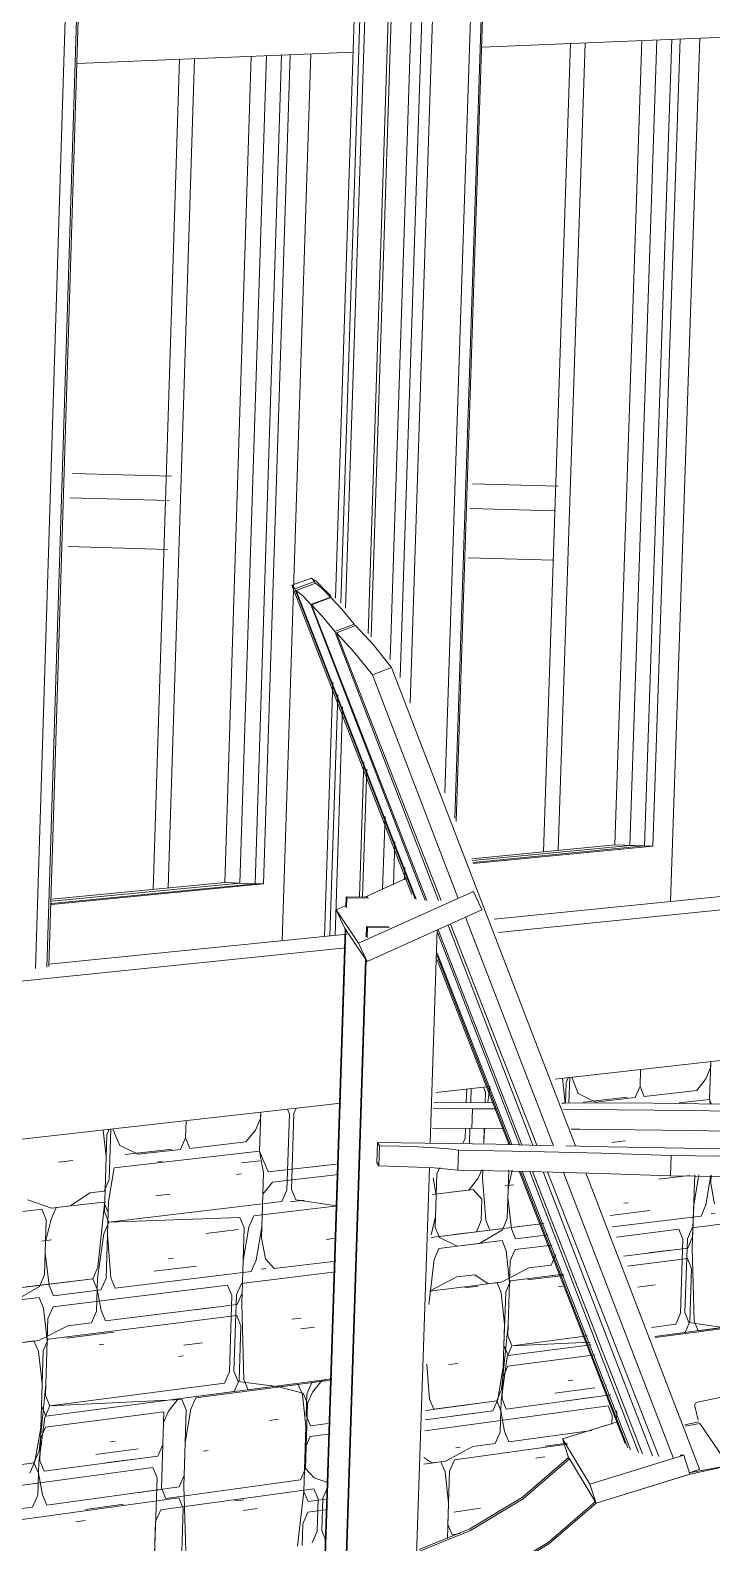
# Model space of a CAD drawing. Header units: inches. Extents: x 205 to 211, y -138 to -29.
# Drawn here: x 207.4514 to 207.4824, y -137.6454 to -137.5765 of the extents above; entities that cross this region are included whole.
import ezdxf

# ---------------------------------------------------------------- set-up
doc = ezdxf.new("R2010")
doc.units = ezdxf.units.IN
doc.header["$MEASUREMENT"] = 0
for name, color, linetype, lineweight in [('A-GLAZ', 151, 'Continuous', 13), ('A-PART', 2, 'Continuous', 9), ('A-WALL-PATT', 111, 'Continuous', 13), ('I-FURN', 30, 'Continuous', 9), ('L-SITE-WALL', 31, 'Continuous', 13), ('Q-CASE', 31, 'Continuous', 9)]:
    doc.layers.add(name, color=color, linetype=linetype, lineweight=lineweight)

# ---------------------------------------------------------------- blocks, each defined once
blk = doc.blocks.new('FP_56-Looking SouthWest')
at = {"layer": 'A-WALL-PATT', "lineweight": 9}
for p, q in [((-71.719043, -137.624246), (-71.718828, -137.623743)), ((-71.718818, -137.623464), (-71.718877, -137.625186)), ((-71.718818, -137.623464), (-71.718828, -137.623743)), ((-71.725237, -137.624186), (-71.725275, -137.625333)), ((-71.725151, -137.624176), (-71.725044, -137.624445)), ((-71.725044, -137.624445), (-71.724857, -137.624907)), ((-71.722012, -137.623823), (-71.722037, -137.624587)), ((-71.719043, -137.624246), (-71.719457, -137.624773)), ((-71.729949, -137.625311), (-71.729929, -137.624714)), ((-71.729723, -137.624691), (-71.729744, -137.625313)), ((-71.724065, -137.625301), (-71.724857, -137.624907)), ((-71.722254, -137.625093), (-71.724065, -137.625301)), ((-71.722037, -137.624587), (-71.722254, -137.625093)), ((-71.722037, -137.624587), (-71.721853, -137.625047)), ((-71.719457, -137.624773), (-71.721853, -137.625047)), ((-71.720261, -137.625345), (-71.718877, -137.625186)), ((-71.718877, -137.625186), (-71.718806, -137.625364)), ((-71.718877, -137.625186), (-71.718845, -137.625364)), ((-71.739306, -137.625769), (-71.739363, -137.627545)), ((-71.739306, -137.625769), (-71.739315, -137.626057)), ((-71.746138, -137.626538), (-71.74621, -137.628833)), ((-71.746047, -137.626528), (-71.745931, -137.626804)), ((-71.742705, -137.626151), (-71.74273, -137.626939)), ((-71.739543, -137.626577), (-71.739982, -137.627122)), ((-71.739543, -137.626577), (-71.739315, -137.626057)), ((-71.730003, -137.626955), (-71.729987, -137.626489)), ((-71.729783, -137.626492), (-71.729805, -137.627171)), ((-71.745931, -137.626804), (-71.745732, -137.62728)), ((-71.74273, -137.626939), (-71.742959, -137.627462)), ((-71.74273, -137.626939), (-71.742532, -137.627413)), ((-71.739982, -137.627122), (-71.742532, -137.627413)), ((-71.730094, -137.627167), (-71.730003, -137.626955)), ((-71.723324, -137.627145), (-71.722721, -137.627074)), ((-71.745979, -137.628307), (-71.739363, -137.627545)), ((-71.744887, -137.627683), (-71.745732, -137.62728)), ((-71.742959, -137.627462), (-71.744887, -137.627683)), ((-71.739363, -137.627545), (-71.738973, -137.628488)), ((-71.739363, -137.627545), (-71.739184, -137.628513)), ((-71.745979, -137.628307), (-71.746242, -137.629835)), ((-71.739184, -137.628513), (-71.739263, -137.630991)), ((-71.738973, -137.628488), (-71.735749, -137.628112)), ((-71.738778, -137.628959), (-71.735765, -137.628605)), ((-71.735749, -137.628112), (-71.737079, -137.628267)), ((-71.731286, -137.628568), (-71.731367, -137.631017)), ((-71.731286, -137.628568), (-71.731161, -137.628279)), ((-71.728084, -137.630617), (-71.728011, -137.628412)), ((-71.72786, -137.628415), (-71.728036, -137.629155)), ((-71.718811, -137.628635), (-71.71904, -137.629994)), ((-71.718796, -137.628635), (-71.718809, -137.629009)), ((-71.746442, -137.629359), (-71.74621, -137.628833)), ((-71.738778, -137.628959), (-71.739216, -137.629504)), ((-71.731462, -137.628759), (-71.731318, -137.629548)), ((-71.728036, -137.629155), (-71.728052, -137.629642)), ((-71.721183, -137.628816), (-71.719787, -137.628648)), ((-71.718809, -137.629009), (-71.718643, -137.629946)), ((-71.749912, -137.629764), (-71.748839, -137.63014)), ((-71.746457, -137.62986), (-71.748622, -137.630114)), ((-71.747971, -137.630038), (-71.74709, -137.629435)), ((-71.74709, -137.629435), (-71.746442, -137.629359)), ((-71.746457, -137.62986), (-71.746257, -137.630336)), ((-71.746242, -137.629835), (-71.746289, -137.631338)), ((-71.744092, -137.629583), (-71.74345, -137.629507)), ((-71.739216, -137.629504), (-71.739279, -137.631487)), ((-71.737967, -137.62985), (-71.737336, -137.629775)), ((-71.731318, -137.629548), (-71.731351, -137.630527)), ((-71.728052, -137.629642), (-71.727896, -137.631079)), ((-71.71904, -137.629994), (-71.719255, -137.630499)), ((-71.749274, -137.630191), (-71.750145, -137.630293)), ((-71.749274, -137.630191), (-71.749072, -137.630668)), ((-71.749151, -137.633183), (-71.749072, -137.630668)), ((-71.748855, -137.630643), (-71.749104, -137.631674)), ((-71.748855, -137.630643), (-71.748622, -137.630114)), ((-71.748839, -137.63014), (-71.747971, -137.630038)), ((-71.746352, -137.633341), (-71.746257, -137.630336)), ((-71.731351, -137.630527), (-71.731547, -137.631356)), ((-71.728304, -137.631129), (-71.728084, -137.630617)), ((-71.723294, -137.630997), (-71.719255, -137.630499)), ((-71.719669, -137.631029), (-71.711809, -137.630055)), ((-71.746289, -137.631338), (-71.746136, -137.633314)), ((-71.741807, -137.631297), (-71.740321, -137.631119)), ((-71.739263, -137.630991), (-71.739522, -137.632504)), ((-71.731367, -137.631017), (-71.731177, -137.631481)), ((-71.729344, -137.631743), (-71.728304, -137.631129)), ((-71.727896, -137.631079), (-71.727708, -137.631541)), ((-71.727708, -137.631541), (-71.726225, -137.631358)), ((-71.723116, -137.631457), (-71.720267, -137.631103)), ((-71.720267, -137.631103), (-71.720084, -137.63156)), ((-71.719669, -137.631029), (-71.719885, -137.631535)), ((-71.749104, -137.631674), (-71.749119, -137.632177)), ((-71.739279, -137.631487), (-71.7391, -137.632452)), ((-71.731415, -137.632486), (-71.731193, -137.631971)), ((-71.728321, -137.631617), (-71.731193, -137.631971)), ((-71.731177, -137.631481), (-71.73037, -137.631869)), ((-71.73037, -137.631869), (-71.729344, -137.631743)), ((-71.728321, -137.631617), (-71.728133, -137.632079)), ((-71.728133, -137.632079), (-71.727977, -137.633514)), ((-71.727945, -137.63254), (-71.727725, -137.632028)), ((-71.727725, -137.632028), (-71.726044, -137.63182)), ((-71.720084, -137.63156), (-71.720198, -137.634927)), ((-71.719885, -137.631535), (-71.719999, -137.634901)), ((-71.749119, -137.632177), (-71.748949, -137.633659)), ((-71.739522, -137.632504), (-71.73975, -137.633025)), ((-71.7391, -137.632452), (-71.738694, -137.632895)), ((-71.738694, -137.632895), (-71.735893, -137.63255)), ((-71.731415, -137.632486), (-71.731652, -137.634528)), ((-71.728058, -137.635948), (-71.727945, -137.63254)), ((-71.749384, -137.633712), (-71.749151, -137.633183)), ((-71.746583, -137.633868), (-71.746352, -137.633341)), ((-71.745937, -137.633788), (-71.746136, -137.633314)), ((-71.745937, -137.633788), (-71.73975, -137.633025)), ((-71.740189, -137.633574), (-71.735909, -137.633043)), ((-71.727162, -137.633411), (-71.725504, -137.633202)), ((-71.750489, -137.634349), (-71.749384, -137.633712)), ((-71.748949, -137.633659), (-71.748748, -137.634135)), ((-71.748763, -137.634637), (-71.740824, -137.633652)), ((-71.748748, -137.634135), (-71.746583, -137.633868)), ((-71.740824, -137.633652), (-71.740628, -137.634122)), ((-71.740628, -137.634122), (-71.740739, -137.637595)), ((-71.740416, -137.634096), (-71.740527, -137.637568)), ((-71.740189, -137.633574), (-71.740416, -137.634096)), ((-71.730023, -137.633773), (-71.729408, -137.633695)), ((-71.727977, -137.633514), (-71.728042, -137.635462)), ((-71.725757, -137.633717), (-71.725554, -137.633692)), ((-71.722147, -137.633739), (-71.721346, -137.633637)), ((-71.7494, -137.634215), (-71.752459, -137.634592)), ((-71.7494, -137.634215), (-71.749198, -137.634691)), ((-71.749198, -137.634691), (-71.749028, -137.636171)), ((-71.748996, -137.635166), (-71.748763, -137.634637)), ((-71.749106, -137.638682), (-71.748996, -137.635166)), ((-71.728042, -137.635462), (-71.728343, -137.638408)), ((-71.72152, -137.635579), (-71.720414, -137.635434)), ((-71.717257, -137.635499), (-71.721344, -137.636035)), ((-71.720198, -137.634927), (-71.720414, -137.635434)), ((-71.719999, -137.634901), (-71.719816, -137.635356)), ((-71.719816, -137.635356), (-71.718048, -137.635602)), ((-71.749028, -137.636171), (-71.74909, -137.63818)), ((-71.74816, -137.636061), (-71.746, -137.635789)), ((-71.72787, -137.636408), (-71.728058, -137.635948)), ((-71.72787, -137.636408), (-71.724426, -137.635958)), ((-71.746662, -137.636371), (-71.746447, -137.636344)), ((-71.743047, -137.636904), (-71.742833, -137.636876)), ((-71.742817, -137.636379), (-71.741965, -137.63627)), ((-71.72809, -137.636921), (-71.72787, -137.636408)), ((-71.724314, -137.636246), (-71.72787, -137.636408)), ((-71.740739, -137.637595), (-71.740967, -137.638119)), ((-71.740527, -137.637568), (-71.740332, -137.638036)), ((-71.731741, -137.637254), (-71.731624, -137.638846)), ((-71.730752, -137.637271), (-71.730341, -137.637217)), ((-71.72809, -137.636921), (-71.728359, -137.638895)), ((-71.74909, -137.63818), (-71.749402, -137.641221)), ((-71.748905, -137.639156), (-71.740967, -137.638119)), ((-71.737608, -137.638172), (-71.742258, -137.638782)), ((-71.740332, -137.638036), (-71.738448, -137.638282)), ((-71.738448, -137.638282), (-71.736351, -137.638006)), ((-71.737608, -137.638172), (-71.737414, -137.638637)), ((-71.737204, -137.63861), (-71.736979, -137.638089)), ((-71.736979, -137.638089), (-71.736069, -137.637969)), ((-71.725296, -137.638001), (-71.725094, -137.637974)), ((-71.748905, -137.639156), (-71.749106, -137.638682)), ((-71.742897, -137.638866), (-71.748905, -137.639156)), ((-71.742897, -137.638866), (-71.742699, -137.639335)), ((-71.742486, -137.639307), (-71.742258, -137.638782)), ((-71.737252, -137.640089), (-71.737414, -137.638637)), ((-71.737236, -137.639596), (-71.737204, -137.63861)), ((-71.728563, -137.638922), (-71.73181, -137.639358)), ((-71.731624, -137.638846), (-71.731434, -137.639308)), ((-71.731434, -137.639308), (-71.728563, -137.638922)), ((-71.728563, -137.638922), (-71.728343, -137.638408)), ((-71.728375, -137.639381), (-71.728563, -137.638922)), ((-71.728359, -137.638895), (-71.728375, -137.639381)), ((-71.725919, -137.638567), (-71.724101, -137.638323)), ((-71.749137, -137.639686), (-71.748905, -137.639156)), ((-71.742794, -137.642318), (-71.742699, -137.639335)), ((-71.742486, -137.639307), (-71.742747, -137.640827)), ((-71.737236, -137.639596), (-71.737043, -137.640061)), ((-71.730201, -137.639142), (-71.729586, -137.639059)), ((-71.728391, -137.639868), (-71.728375, -137.639381)), ((-71.728375, -137.639381), (-71.728203, -137.640326)), ((-71.749137, -137.639686), (-71.749417, -137.641723)), ((-71.738917, -137.63982), (-71.738496, -137.639764)), ((-71.737348, -137.643046), (-71.737252, -137.640089)), ((-71.737043, -137.640061), (-71.736133, -137.639939)), ((-71.728407, -137.640354), (-71.728628, -137.640869)), ((-71.728391, -137.639868), (-71.728407, -137.640354)), ((-71.728203, -137.640326), (-71.728016, -137.640785)), ((-71.728016, -137.640785), (-71.724241, -137.640267)), ((-71.746157, -137.640787), (-71.745942, -137.640759)), ((-71.742747, -137.640827), (-71.74281, -137.642815)), ((-71.737284, -137.641075), (-71.737059, -137.640554)), ((-71.736149, -137.640431), (-71.737059, -137.640554)), ((-71.72965, -137.641009), (-71.730897, -137.641666)), ((-71.730486, -137.641609), (-71.725346, -137.6409)), ((-71.728628, -137.640869), (-71.72965, -137.641009)), ((-71.749635, -137.641752), (-71.749402, -137.641221)), ((-71.749417, -137.641723), (-71.749433, -137.642225)), ((-71.74682, -137.641374), (-71.744884, -137.641114)), ((-71.741911, -137.641209), (-71.741699, -137.64118)), ((-71.737284, -137.641075), (-71.737348, -137.643046)), ((-71.730897, -137.641666), (-71.731891, -137.641803)), ((-71.731881, -137.641506), (-71.731515, -137.641751)), ((-71.731515, -137.641751), (-71.731103, -137.641694)), ((-71.731103, -137.641694), (-71.730913, -137.642154)), ((-71.730708, -137.642126), (-71.730486, -137.641609)), ((-71.749635, -137.641752), (-71.755778, -137.642577)), ((-71.752693, -137.642163), (-71.749635, -137.641752)), ((-71.749433, -137.642225), (-71.749635, -137.641752)), ((-71.749449, -137.642726), (-71.749433, -137.642225)), ((-71.749433, -137.642225), (-71.749247, -137.643199)), ((-71.742794, -137.642318), (-71.743023, -137.642844)), ((-71.730913, -137.642154), (-71.730756, -137.643589)), ((-71.730708, -137.642126), (-71.730788, -137.644565)), ((-71.749449, -137.642726), (-71.749464, -137.643228)), ((-71.749046, -137.64367), (-71.743023, -137.642844)), ((-71.744947, -137.643108), (-71.743877, -137.642961)), ((-71.74281, -137.642814), (-71.742708, -137.646261)), ((-71.737637, -137.64554), (-71.737348, -137.643046)), ((-71.737348, -137.643046), (-71.737154, -137.64351)), ((-71.751675, -137.644533), (-71.743039, -137.643341)), ((-71.749697, -137.64376), (-71.750786, -137.643909)), ((-71.749464, -137.643228), (-71.749697, -137.64376)), ((-71.749247, -137.643199), (-71.749046, -137.64367)), ((-71.743039, -137.643341), (-71.742842, -137.643808)), ((-71.742921, -137.646292), (-71.742842, -137.643808)), ((-71.740506, -137.643485), (-71.740084, -137.643426)), ((-71.737154, -137.64351), (-71.736244, -137.643383)), ((-71.730756, -137.643589), (-71.730809, -137.645193)), ((-71.740099, -137.643921), (-71.739466, -137.643832)), ((-71.737396, -137.644525), (-71.73717, -137.644003)), ((-71.73717, -137.644003), (-71.73626, -137.643875)), ((-71.737396, -137.644525), (-71.737428, -137.64551)), ((-71.730788, -137.644565), (-71.730599, -137.645023)), ((-71.730599, -137.645023), (-71.73025, -137.644973))]:
    blk.add_line(p, q, dxfattribs=at)
blk = doc.blocks.new('FP_83-Looking SouthWest')
at = {"layer": 'A-PART'}
for p, q in [((-71.725567, -137.624223), (-71.725447, -137.625333)), ((-71.725437, -137.625333), (-71.725407, -137.624432)), ((-71.725407, -137.624432), (-71.725305, -137.624194)), ((-71.729164, -137.624628), (-71.729076, -137.624846)), ((-71.729076, -137.624846), (-71.729092, -137.625327)), ((-71.728885, -137.624597), (-71.72897, -137.625326)), ((-71.72463, -137.625311), (-71.722615, -137.625081)), ((-71.738007, -137.625854), (-71.738119, -137.62932)), ((-71.738098, -137.625633), (-71.738007, -137.625854)), ((-71.737796, -137.62583), (-71.737908, -137.629295)), ((-71.737691, -137.625587), (-71.737796, -137.62583)), ((-71.746489, -137.626577), (-71.74635, -137.627795)), ((-71.746319, -137.626792), (-71.746211, -137.626546)), ((-71.72913, -137.626496), (-71.729153, -137.627179)), ((-71.729105, -137.626496), (-71.72914, -137.6268)), ((-71.746429, -137.6303), (-71.746319, -137.626792)), ((-71.72914, -137.6268), (-71.729153, -137.627179)), ((-71.74635, -137.627795), (-71.746414, -137.629799)), ((-71.745489, -137.627696), (-71.743343, -137.627451)), ((-71.748515, -137.628042), (-71.747864, -137.627968)), ((-71.744001, -137.628024), (-71.743787, -137.627999)), ((-71.74041, -137.6286), (-71.740198, -137.628576)), ((-71.740182, -137.628079), (-71.739336, -137.627981)), ((-71.729243, -137.628391), (-71.72941, -137.628778)), ((-71.729193, -137.628392), (-71.729205, -137.628754)), ((-71.719645, -137.631452), (-71.719549, -137.628625)), ((-71.719363, -137.628627), (-71.719596, -137.630009)), ((-71.738119, -137.62932), (-71.738345, -137.62984)), ((-71.737908, -137.629295), (-71.737714, -137.629765)), ((-71.731487, -137.629513), (-71.729631, -137.629291)), ((-71.730658, -137.629414), (-71.729836, -137.629316)), ((-71.729836, -137.629316), (-71.72941, -137.628778)), ((-71.729631, -137.629291), (-71.729237, -137.629731)), ((-71.729205, -137.628754), (-71.729065, -137.630682)), ((-71.728198, -137.62912), (-71.72779, -137.629071)), ((-71.746414, -137.629799), (-71.746724, -137.632831)), ((-71.746229, -137.630776), (-71.738345, -137.62984)), ((-71.737714, -137.629765), (-71.735843, -137.630034)), ((-71.729237, -137.629731), (-71.72927, -137.630707)), ((-71.722778, -137.629917), (-71.722577, -137.629893)), ((-71.719596, -137.630009), (-71.719661, -137.631933)), ((-71.746229, -137.630776), (-71.746429, -137.6303)), ((-71.740262, -137.630562), (-71.746229, -137.630776)), ((-71.740262, -137.630562), (-71.740066, -137.631033)), ((-71.739854, -137.631007), (-71.739627, -137.630486)), ((-71.735811, -137.63003), (-71.739627, -137.630486)), ((-71.72927, -137.630707), (-71.729491, -137.63122)), ((-71.729065, -137.630682), (-71.728876, -137.631145)), ((-71.723397, -137.630474), (-71.721591, -137.630253)), ((-71.718818, -137.630392), (-71.718619, -137.630368)), ((-71.746461, -137.631302), (-71.74674, -137.633332)), ((-71.746461, -137.631302), (-71.746229, -137.630776)), ((-71.740162, -137.634009), (-71.740066, -137.631033)), ((-71.739854, -137.631007), (-71.740114, -137.632521)), ((-71.726425, -137.630845), (-71.731551, -137.631473)), ((-71.729491, -137.63122), (-71.730929, -137.631396)), ((-71.730517, -137.631346), (-71.729901, -137.631271)), ((-71.728876, -137.631145), (-71.726425, -137.630845)), ((-71.727651, -137.630995), (-71.72704, -137.63092)), ((-71.749277, -137.631639), (-71.748842, -137.631587)), ((-71.73631, -137.631564), (-71.735891, -137.631513)), ((-71.72278, -137.632324), (-71.71986, -137.631958)), ((-71.721656, -137.632183), (-71.720657, -137.632058)), ((-71.719645, -137.631452), (-71.71986, -137.631958)), ((-71.719661, -137.631933), (-71.719577, -137.635271)), ((-71.744159, -137.633016), (-71.742237, -137.632781)), ((-71.743502, -137.632439), (-71.743288, -137.632413)), ((-71.740114, -137.632521), (-71.740177, -137.634505)), ((-71.726089, -137.632739), (-71.727105, -137.632866)), ((-71.725878, -137.632246), (-71.726089, -137.632739)), ((-71.722603, -137.632782), (-71.719877, -137.632439)), ((-71.719877, -137.632439), (-71.719694, -137.632894)), ((-71.746956, -137.633359), (-71.753058, -137.634106)), ((-71.749993, -137.633731), (-71.746956, -137.633359)), ((-71.746956, -137.633359), (-71.746724, -137.632831)), ((-71.746755, -137.633833), (-71.746956, -137.633359)), ((-71.74674, -137.633332), (-71.746755, -137.633833)), ((-71.739284, -137.632913), (-71.739073, -137.632887)), ((-71.731627, -137.633921), (-71.730376, -137.633276)), ((-71.730376, -137.633276), (-71.729555, -137.633173)), ((-71.729555, -137.633173), (-71.728957, -137.633584)), ((-71.727105, -137.632866), (-71.728344, -137.633506)), ((-71.728156, -137.633968), (-71.727936, -137.633455)), ((-71.727936, -137.633455), (-71.725524, -137.633151)), ((-71.719776, -137.635298), (-71.719694, -137.632894)), ((-71.748688, -137.633571), (-71.748037, -137.633491)), ((-71.746771, -137.634334), (-71.746755, -137.633833)), ((-71.746755, -137.633833), (-71.746571, -137.634808)), ((-71.740162, -137.634009), (-71.740389, -137.634532)), ((-71.731632, -137.633921), (-71.730392, -137.633765)), ((-71.728344, -137.633506), (-71.730392, -137.633765)), ((-71.728957, -137.633584), (-71.728548, -137.633532)), ((-71.728548, -137.633532), (-71.72836, -137.633994)), ((-71.72836, -137.633994), (-71.728204, -137.635428)), ((-71.728156, -137.633968), (-71.728237, -137.636402)), ((-71.746787, -137.634835), (-71.747019, -137.635363)), ((-71.746771, -137.634334), (-71.746787, -137.634835)), ((-71.746571, -137.634808), (-71.746371, -137.635282)), ((-71.746371, -137.635282), (-71.740389, -137.634532)), ((-71.7423, -137.634771), (-71.741237, -137.634638)), ((-71.740177, -137.634505), (-71.740077, -137.637948)), ((-71.7481, -137.635498), (-71.749418, -137.636164)), ((-71.748984, -137.63611), (-71.740405, -137.635028)), ((-71.747019, -137.635363), (-71.7481, -137.635498)), ((-71.740405, -137.635028), (-71.740209, -137.635497)), ((-71.740289, -137.637975), (-71.740209, -137.635497)), ((-71.737889, -137.635202), (-71.737469, -137.635149)), ((-71.728204, -137.635428), (-71.728269, -137.637375)), ((-71.719776, -137.635298), (-71.719991, -137.635804)), ((-71.719577, -137.635272), (-71.719395, -137.635726)), ((-71.719395, -137.635726), (-71.715054, -137.635156)), ((-71.749418, -137.636164), (-71.7516, -137.63644)), ((-71.750071, -137.636247), (-71.749636, -137.636192)), ((-71.749636, -137.636192), (-71.749434, -137.636667)), ((-71.749216, -137.636639), (-71.748984, -137.63611)), ((-71.737485, -137.635643), (-71.736856, -137.635563)), ((-71.721363, -137.635984), (-71.718205, -137.63557)), ((-71.721363, -137.635984), (-71.719991, -137.635804)), ((-71.749434, -137.636667), (-71.749264, -137.638146)), ((-71.749216, -137.636639), (-71.749295, -137.639151)), ((-71.728237, -137.636402), (-71.728049, -137.636862)), ((-71.728065, -137.637348), (-71.724088, -137.636823)), ((-71.728049, -137.636862), (-71.724267, -137.636365)), ((-71.728269, -137.637375), (-71.728521, -137.638862)), ((-71.728285, -137.637862), (-71.728065, -137.637348)), ((-71.749264, -137.638146), (-71.749326, -137.640155)), ((-71.743067, -137.638833), (-71.738616, -137.638249)), ((-71.740289, -137.637975), (-71.740516, -137.638498)), ((-71.740077, -137.637948), (-71.739882, -137.638415)), ((-71.739882, -137.638415), (-71.736067, -137.637914)), ((-71.738616, -137.638249), (-71.737371, -137.638577)), ((-71.736952, -137.638522), (-71.736517, -137.637974)), ((-71.736517, -137.637974), (-71.736067, -137.637914)), ((-71.728301, -137.638349), (-71.728285, -137.637862)), ((-71.749093, -137.639624), (-71.740516, -137.638498)), ((-71.743509, -137.639387), (-71.743067, -137.638833)), ((-71.737371, -137.638577), (-71.737178, -137.639042)), ((-71.736952, -137.638522), (-71.737178, -137.639042)), ((-71.728742, -137.639377), (-71.728521, -137.638862)), ((-71.728301, -137.638349), (-71.728317, -137.638835)), ((-71.728317, -137.638835), (-71.72813, -137.639294)), ((-71.72813, -137.639294), (-71.723373, -137.638652)), ((-71.725489, -137.638938), (-71.724278, -137.638774)), ((-71.749295, -137.639151), (-71.749093, -137.639624)), ((-71.749109, -137.640126), (-71.743723, -137.639415)), ((-71.743723, -137.639415), (-71.743755, -137.640411)), ((-71.743739, -137.639913), (-71.743509, -137.639387)), ((-71.737178, -137.639042), (-71.737273, -137.642)), ((-71.737273, -137.642), (-71.737194, -137.639535)), ((-71.737178, -137.639042), (-71.737194, -137.639535)), ((-71.723489, -137.639149), (-71.731837, -137.640281)), ((-71.731825, -137.639793), (-71.728742, -137.639377)), ((-71.730586, -137.639625), (-71.72956, -137.639487)), ((-71.723489, -137.639149), (-71.723304, -137.639604)), ((-71.723304, -137.639604), (-71.723317, -137.639982)), ((-71.723096, -137.63936), (-71.723115, -137.63992)), ((-71.749326, -137.640155), (-71.749591, -137.64169)), ((-71.749342, -137.640657), (-71.749109, -137.640126)), ((-71.743755, -137.640411), (-71.743739, -137.639913)), ((-71.749358, -137.641159), (-71.749342, -137.640657)), ((-71.74377, -137.640909), (-71.744, -137.641436)), ((-71.743755, -137.640411), (-71.743834, -137.6429)), ((-71.74377, -137.640909), (-71.743755, -137.640411)), ((-71.730429, -137.641061), (-71.730223, -137.641033)), ((-71.726364, -137.640987), (-71.725363, -137.640849)), ((-71.749824, -137.642222), (-71.749591, -137.64169)), ((-71.749358, -137.641159), (-71.749373, -137.641661)), ((-71.749373, -137.641661), (-71.749172, -137.642134)), ((-71.749172, -137.642134), (-71.744, -137.641436)), ((-71.746361, -137.641754), (-71.745071, -137.64158)), ((-71.726786, -137.641528), (-71.72638, -137.641471)), ((-71.74423, -137.641963), (-71.753118, -137.643169)), ((-71.74423, -137.641963), (-71.744032, -137.642431)), ((-71.744032, -137.642431), (-71.744189, -137.647407)), ((-71.737499, -137.642522), (-71.737273, -137.642)), ((-71.737273, -137.642), (-71.73687, -137.642435)), ((-71.743865, -137.643895), (-71.736886, -137.642928)), ((-71.743834, -137.6429), (-71.743636, -137.643368)), ((-71.743636, -137.643368), (-71.737499, -137.642522)), ((-71.736886, -137.642928), (-71.736693, -137.643391)), ((-71.73687, -137.642435), (-71.736221, -137.642655)), ((-71.736484, -137.643362), (-71.736259, -137.642841)), ((-71.747286, -137.643871), (-71.745563, -137.643634)), ((-71.736693, -137.643391), (-71.736741, -137.644868)), ((-71.736484, -137.643362), (-71.736532, -137.644838)), ((-71.747734, -137.644431), (-71.747302, -137.644371)), ((-71.744095, -137.644422), (-71.744142, -137.645915)), ((-71.743865, -137.643895), (-71.744095, -137.644422)), ((-71.730525, -137.643988), (-71.729296, -137.643814)), ((-71.736966, -137.645389), (-71.736741, -137.644868)), ((-71.736532, -137.644838), (-71.736339, -137.6453))]:
    blk.add_line(p, q, dxfattribs=at)

msp = doc.modelspace()

# ---------------------------------------------------------------- linework, layer by layer
at = {"layer": 'A-GLAZ', "lineweight": 9}
for p, q in [((207.453979, -137.543107), (207.45161, -137.61921)), ((207.452126, -137.619158), (207.454498, -137.543103)), ((207.470268, -137.542983), (207.468212, -137.605955)), ((207.468665, -137.607126), (207.470763, -137.542979)), ((207.472488, -137.542966), (207.470245, -137.611209)), ((207.470695, -137.612371), (207.472979, -137.542962)), ((207.47798, -137.613583), (207.479212, -137.576912)), ((207.479896, -137.576886), (207.47866, -137.613607)), ((207.480581, -137.57686), (207.47934, -137.613631)), ((207.47934, -137.613631), (207.480581, -137.57686)), ((207.47934, -137.613631), (207.480581, -137.57686)), ((207.480957, -137.576845), (207.479715, -137.613644)), ((207.480524, -137.616159), (207.481856, -137.576809)), ((207.462117, -137.577609), (207.46091, -137.615325)), ((207.462813, -137.577583), (207.461602, -137.61535)), ((207.461602, -137.61535), (207.462813, -137.577583)), ((207.461602, -137.61535), (207.462813, -137.577583)), ((207.463196, -137.577568), (207.461983, -137.615364)), ((207.462843, -137.617945), (207.464144, -137.577529)), ((207.474729, -137.613893), (207.475957, -137.577037)), ((207.475408, -137.613828), (207.476635, -137.577038)), ((207.476635, -137.577038), (207.475408, -137.613828)), ((207.456961, -137.61561), (207.458158, -137.577758)), ((207.457651, -137.615544), (207.458849, -137.577732)), ((207.458849, -137.577732), (207.457651, -137.615544)), ((207.460219, -137.6153), (207.461422, -137.577636)), ((207.467967, -137.613441), (207.467903, -137.615397)), ((207.471465, -137.614213), (207.47798, -137.613583)), ((207.47866, -137.613607), (207.471492, -137.614301)), ((207.47934, -137.613631), (207.47152, -137.614389)), ((207.47152, -137.614389), (207.47934, -137.613631)), ((207.47152, -137.614389), (207.47934, -137.613631)), ((207.479715, -137.613644), (207.471535, -137.614437)), ((207.47798, -137.613583), (207.47934, -137.613631)), ((207.47866, -137.613607), (207.47934, -137.613631)), ((207.47934, -137.613631), (207.479715, -137.613644)), ((207.468402, -137.615174), (207.46842, -137.6146)), ((207.461983, -137.615364), (207.452328, -137.616301)), ((207.461602, -137.61535), (207.452333, -137.616249)), ((207.452333, -137.616249), (207.461602, -137.61535)), ((207.452333, -137.616249), (207.461602, -137.61535)), ((207.46091, -137.615325), (207.452342, -137.616154)), ((207.45235, -137.61606), (207.460219, -137.6153)), ((207.460219, -137.6153), (207.461602, -137.61535)), ((207.46091, -137.615325), (207.461602, -137.61535)), ((207.461602, -137.61535), (207.461983, -137.615364))]:
    msp.add_line(p, q, dxfattribs=at)
at = {"layer": 'A-GLAZ'}
for p, q in [((207.452206, -137.61912), (207.454577, -137.543102)), ((207.465267, -137.602318), (207.467188, -137.542998)), ((207.465503, -137.60256), (207.467432, -137.542997)), ((207.465727, -137.602792), (207.467665, -137.542996)), ((207.466751, -137.603957), (207.468733, -137.542991)), ((207.466882, -137.604097), (207.468869, -137.54299)), ((207.467753, -137.605125), (207.46978, -137.542986)), ((207.470756, -137.612523), (207.473046, -137.542961)), ((207.471935, -137.577217), (207.483743, -137.576737)), ((207.453506, -137.577967), (207.466072, -137.577456)), ((207.464768, -137.617752), (207.465143, -137.606163)), ((207.465012, -137.617728), (207.465367, -137.606743)), ((207.465244, -137.617704), (207.465581, -137.60729)), ((207.466361, -137.615933), (207.46656, -137.609816)), ((207.466497, -137.615934), (207.466685, -137.610135)), ((207.467411, -137.615618), (207.467519, -137.61229))]:
    msp.add_line(p, q, dxfattribs=at)
at = {"layer": 'I-FURN'}
for p, q in [((207.46328, -137.601751), (207.464165, -137.601418)), ((207.463418, -137.601913), (207.46328, -137.601751)), ((207.46328, -137.601751), (207.468747, -137.61585)), ((207.463418, -137.601913), (207.464306, -137.601578)), ((207.463466, -137.601989), (207.464348, -137.601652)), ((207.464165, -137.601418), (207.464306, -137.601578)), ((207.464306, -137.601578), (207.46433, -137.601642)), ((207.468885, -137.616034), (207.463418, -137.601913)), ((207.463466, -137.601989), (207.468938, -137.616052)), ((207.46503, -137.602284), (207.464145, -137.602622)), ((207.464165, -137.602639), (207.465045, -137.602301)), ((207.46935, -137.616114), (207.464145, -137.602622)), ((207.464165, -137.602639), (207.469418, -137.616119)), ((207.466119, -137.603521), (207.465236, -137.60386)), ((207.465311, -137.60392), (207.466182, -137.603582)), ((207.466119, -137.603521), (207.466148, -137.603596)), ((207.469959, -137.616124), (207.465236, -137.60386)), ((207.465311, -137.60392), (207.470076, -137.616112)), ((207.467818, -137.60549), (207.466944, -137.605828)), ((207.470856, -137.616019), (207.466944, -137.605828)), ((207.467818, -137.60549), (207.476192, -137.627304)), ((207.468502, -137.615103), (207.466602, -137.615958)), ((207.465738, -137.616409), (207.465753, -137.615948)), ((207.465753, -137.615948), (207.465785, -137.615995)), ((207.466735, -137.61596), (207.465753, -137.615948)), ((207.465785, -137.615995), (207.46577, -137.616457)), ((207.465785, -137.615995), (207.466769, -137.616007)), ((207.466308, -137.618063), (207.471541, -137.615711)), ((207.471541, -137.615711), (207.471451, -137.615732)), ((207.471541, -137.615711), (207.471933, -137.616543)), ((207.465705, -137.616361), (207.46529, -137.616548)), ((207.46529, -137.616548), (207.466308, -137.618063)), ((207.465673, -137.61736), (207.46529, -137.616548)), ((207.471933, -137.616543), (207.4667, -137.618894)), ((207.475187, -137.6273), (207.471186, -137.616879)), ((207.464628, -137.650591), (207.465705, -137.617409)), ((207.465738, -137.617457), (207.46466, -137.650663)), ((207.4667, -137.618894), (207.465673, -137.61736)), ((207.466665, -137.617772), (207.466681, -137.617302)), ((207.467684, -137.617314), (207.466681, -137.617302)), ((207.466681, -137.617302), (207.466715, -137.617351)), ((207.466715, -137.617351), (207.466699, -137.617822)), ((207.466715, -137.617351), (207.467719, -137.617364)), ((207.469575, -137.627181), (207.469895, -137.61746)), ((207.473644, -137.627246), (207.469916, -137.617582)), ((207.469935, -137.617447), (207.473755, -137.627249)), ((207.474249, -137.627263), (207.470389, -137.61724)), ((207.470498, -137.617191), (207.474437, -137.627268)), ((207.4667, -137.618894), (207.466308, -137.618063)), ((207.465601, -137.650488), (207.466632, -137.618793)), ((207.466667, -137.618816), (207.465637, -137.650464)), ((207.47322, -137.627233), (207.469895, -137.618643)), ((207.469897, -137.618518), (207.473289, -137.627235)), ((207.469901, -137.618827), (207.473158, -137.627229)), ((207.469717, -137.625589), (207.471499, -137.625615)), ((207.472487, -137.625342), (207.469745, -137.625312)), ((207.471499, -137.625615), (207.47147, -137.626513)), ((207.471499, -137.625615), (207.47257, -137.625617)), ((207.498682, -137.62563), (207.478699, -137.625343)), ((207.47147, -137.626513), (207.469688, -137.626487)), ((207.472918, -137.626517), (207.47147, -137.626513)), ((207.467146, -137.628062), (207.467176, -137.627145)), ((207.472585, -137.627225), (207.467176, -137.627145)), ((207.467176, -137.627145), (207.467268, -137.627297)), ((207.475131, -137.627291), (207.472585, -137.627225)), ((207.467268, -137.627297), (207.467238, -137.628215)), ((207.470835, -137.628411), (207.470865, -137.627491)), ((207.480517, -137.628662), (207.480549, -137.627738)), ((207.480549, -137.627738), (207.50118, -137.628044)), ((207.467238, -137.628215), (207.467146, -137.628062)), ((207.468888, -137.648101), (207.469539, -137.628294)), ((207.473632, -137.62845), (207.478447, -137.640869)), ((207.478577, -137.641069), (207.473693, -137.628453)), ((207.473764, -137.628455), (207.478702, -137.641148)), ((207.479057, -137.641279), (207.474114, -137.628464)), ((207.47423, -137.628467), (207.479244, -137.641333)), ((207.479705, -137.641432), (207.474718, -137.628482)), ((207.474913, -137.628487), (207.479985, -137.641463)), ((207.480655, -137.641543), (207.475651, -137.628509)), ((207.476665, -137.628534), (207.481845, -137.64203)), ((207.501147, -137.628971), (207.480517, -137.628662)), ((207.481785, -137.639809), (207.481625, -137.639164)), ((207.478107, -137.639875), (207.475597, -137.640652)), ((207.481167, -137.640008), (207.481805, -137.639883)), ((207.481849, -137.639948), (207.48119, -137.640077)), ((207.483122, -137.641818), (207.481848, -137.639948)), ((207.475597, -137.640652), (207.476851, -137.642718)), ((207.475873, -137.641505), (207.475597, -137.640652)), ((207.475912, -137.64157), (207.475873, -137.641505)), ((207.477133, -137.643589), (207.475913, -137.64157)), ((207.476851, -137.642718), (207.481121, -137.641399)), ((207.481121, -137.641399), (207.480954, -137.641398)), ((207.481404, -137.642271), (207.481121, -137.641399)), ((207.481404, -137.642271), (207.477136, -137.643589)), ((207.481407, -137.642271), (207.477136, -137.643589)), ((207.481386, -137.642207), (207.481845, -137.64203)), ((207.481441, -137.64219), (207.483157, -137.641867)), ((207.477133, -137.64359), (207.476851, -137.642718))]:
    msp.add_line(p, q, dxfattribs=at)
for points in [[(207.464607, -137.601788, 0), (207.464378, -137.601562, 0), (207.464248, -137.601491, 0)], [(207.464348, -137.601652, 0), (207.464662, -137.601895, 0), (207.46503, -137.602284, 0)], [(207.464145, -137.602622, 0), (207.463778, -137.602232, 0), (207.463466, -137.601989, 0)], [(207.465067, -137.602259, 0), (207.464982, -137.602162, 0), (207.464616, -137.601798, 0)], [(207.465045, -137.602301, 0), (207.465556, -137.602835, 0), (207.466119, -137.603521, 0)], [(207.465236, -137.60386, 0), (207.464674, -137.603173, 0), (207.464165, -137.602639, 0)], [(207.466182, -137.603582, 0), (207.466978, -137.604452, 0), (207.467818, -137.60549, 0)], [(207.466944, -137.605828, 0), (207.466105, -137.60479, 0), (207.465311, -137.60392, 0)], [(207.478699, -137.625343, 0), (207.475708, -137.625354, 0), (207.475565, -137.625354, 0)], [(207.475648, -137.625633, 0), (207.476427, -137.625639, 0), (207.481443, -137.625695, 0), (207.486495, -137.625784, 0), (207.491528, -137.625904, 0)], [(207.491496, -137.626805, 0), (207.486463, -137.626684, 0), (207.481413, -137.626594, 0), (207.476397, -137.626537, 0), (207.475996, -137.626534, 0)], [(207.467268, -137.627297, 0), (207.468164, -137.627316, 0), (207.469019, -137.627347, 0), (207.469782, -137.627388, 0), (207.470409, -137.627437, 0), (207.470865, -137.627491, 0)], [(207.470865, -137.627491, 0), (207.474134, -137.627551, 0), (207.477377, -137.627633, 0), (207.480549, -137.627738, 0)], [(207.493048, -137.627527, 0), (207.487991, -137.627501, 0), (207.48285, -137.627442, 0), (207.477692, -137.62735, 0), (207.475752, -137.627306, 0)], [(207.470835, -137.628411, 0), (207.470379, -137.628357, 0), (207.469751, -137.628308, 0), (207.468989, -137.628266, 0), (207.468134, -137.628234, 0), (207.467238, -137.628215, 0)], [(207.480517, -137.628662, 0), (207.477346, -137.628555, 0), (207.474104, -137.628472, 0), (207.470835, -137.628411, 0)], [(207.494771, -137.638678, 0), (207.494, -137.638957, 0), (207.487767, -137.640879, 0), (207.481407, -137.642271, 0)], [(207.481625, -137.639164, 0), (207.481621, -137.63913, 0), (207.481625, -137.639096, 0), (207.481637, -137.639063, 0), (207.481657, -137.639034, 0), (207.481682, -137.63901, 0), (207.481713, -137.638992, 0), (207.481747, -137.638981, 0)], [(207.481747, -137.638981, 0), (207.48297, -137.638723, 0), (207.484188, -137.638445, 0)], [(207.475915, -137.64157, 0), (207.47381, -137.643385, 0), (207.471418, -137.64483, 0), (207.469061, -137.645782, 0)], [(207.469067, -137.6457, 0), (207.471381, -137.644762, 0), (207.473772, -137.643318, 0), (207.475876, -137.641504, 0)], [(207.467031, -137.648496, 0), (207.469835, -137.647899, 0), (207.472499, -137.646848, 0), (207.474943, -137.645374, 0), (207.477094, -137.64352, 0)], [(207.477136, -137.643589, 0), (207.474983, -137.645444, 0), (207.472537, -137.646919, 0), (207.469871, -137.647971, 0), (207.467065, -137.648569, 0)]]:
    msp.add_polyline3d(points, dxfattribs=at)
at = {"layer": 'L-SITE-WALL'}
for p, q in [((207.472674, -137.61757), (207.498972, -137.61489)), ((207.484259, -137.615785), (207.472485, -137.616974)), ((207.435241, -137.621386), (207.465735, -137.618278)), ((207.465794, -137.61765), (207.452214, -137.619021)), ((207.498733, -137.621621), (207.475264, -137.624262)), ((207.472295, -137.624596), (207.469831, -137.624873)), ((207.465505, -137.62536), (207.435021, -137.62879))]:
    msp.add_line(p, q, dxfattribs=at)
at = {"layer": 'Q-CASE'}
for p, q in [((207.457815, -137.596771), (207.453283, -137.596652)), ((207.475408, -137.59723), (207.471506, -137.597128)), ((207.453161, -137.597761), (207.457691, -137.597882)), ((207.471376, -137.598248), (207.475277, -137.598352)), ((207.457621, -137.600114), (207.453092, -137.599988)), ((207.475202, -137.600606), (207.471302, -137.600497))]:
    msp.add_line(p, q, dxfattribs=at)

# ---------------------------------------------------------------- block references
at = {"layer": 'A-PART'}
msp.add_blockref('FP_83-Looking SouthWest', (279.20117, 0), dxfattribs=at)
at = {"layer": 'L-SITE-WALL', "lineweight": 9}
msp.add_blockref('FP_56-Looking SouthWest', (279.20117, 0), dxfattribs=at)

doc.saveas('drawing.dxf')
